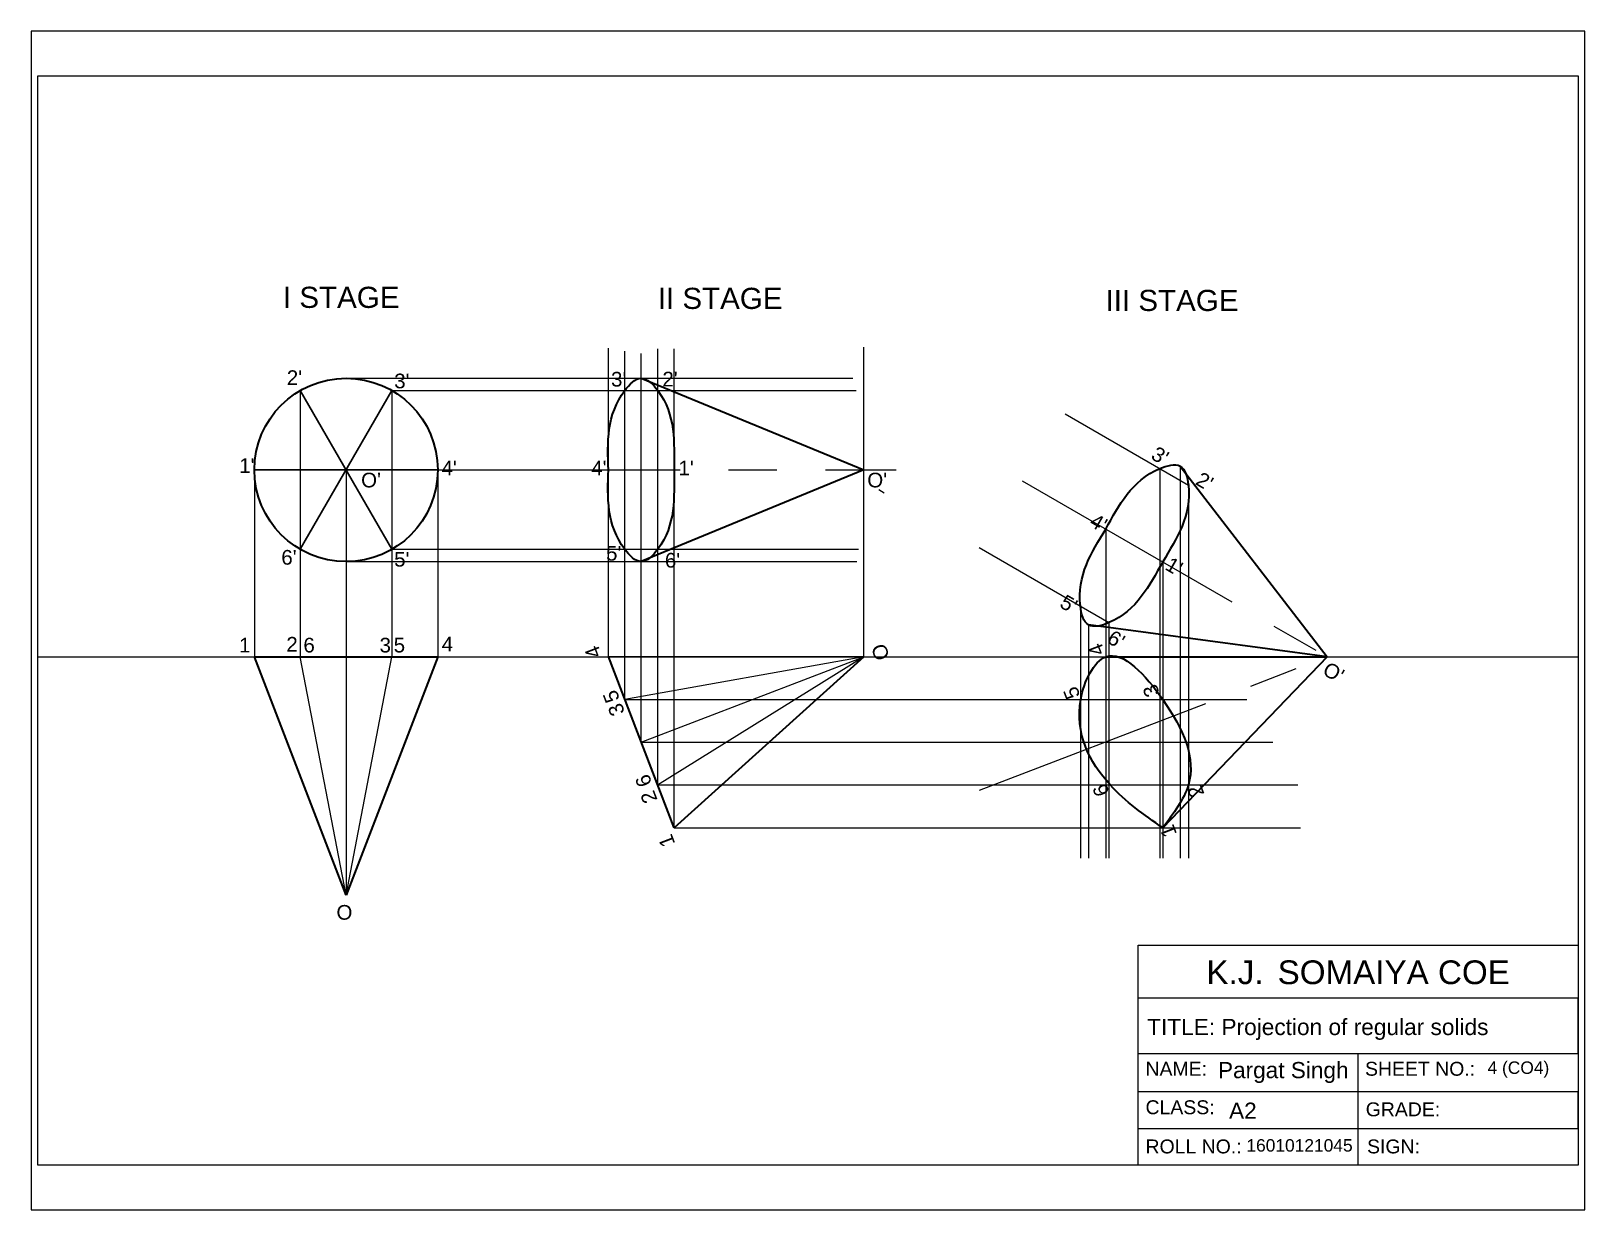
# Paper-space layout 'Layout1' of a CAD drawing. Header units: millimetres. Extents: x 26 to 231, y 20 to 176.
# The model-space entities are those that its viewports show. They can reach past a viewport. Long polylines and large blocks are cut down to what shows.
import ezdxf

# ---------------------------------------------------------------- set-up
doc = ezdxf.new("R2010")
doc.units = ezdxf.units.MM
doc.header["$LTSCALE"] = 0.7
doc.linetypes.add('CENTER', pattern=[50.8, 31.75, -6.35, 6.35, -6.35])
doc.styles.get("Standard").update_dxf_attribs({"font": 'Arial.ttf'})

# ---------------------------------------------------------------- blocks, each defined once
blk = doc.blocks.new('*U4')
at = {"ltscale": 0.7}
blk.add_line((0, 0), (50, 0), dxfattribs=at)
blk = doc.blocks.new('*U5')
at = {"color": 0, "linetype": 'ByBlock', "lineweight": -2, "transparency": 16777216}
for p, rotation in [((283.4, 29.31), 60.00000000000003), ((308.4, 29.31), 120), ((308.4, 72.61), 240), ((283.4, 72.61), 300.0000000000001), ((320.9, 50.96), 180)]:
    blk.add_blockref('*U4', p, dxfattribs=dict(at, rotation=rotation))
blk.add_blockref('*U4', (270.9, 50.96), dxfattribs=at)

msp = doc.modelspace()

# ---------------------------------------------------------------- linework, layer by layer
at = {"color": 4, "ltscale": 0.7}
for p, q in [((367.43, 0), (367.43, 84.2)), ((371.9, -11.62), (371.9, 83.33)), ((376.38, -23.29), (376.38, 82.68)), ((380.9, -34.94), (380.9, 83.98)), ((385.34, -46.63), (385.34, 83.98)), ((437.06, 0), (437.06, 84.42)), ((283.4, 72.61), (283.4, 0)), ((295.9, 75.96), (434.1, 75.96)), ((308.4, 72.61), (308.4, 0)), ((308.4, 72.61), (434.96, 72.61)), ((491.94, 66.25), (525.57, 46.83)), ((270.9, 50.96), (270.9, 0)), ((320.9, 50.96), (320.9, 0)), ((517.78, 51.33), (517.78, -54.95)), ((523.33, 51.99), (523.33, -54.95)), ((525.57, 46.83), (525.57, -54.95)), ((503.09, 34.81), (503.09, -54.95)), ((468.53, 29.77), (503.92, 9.33)), ((295.9, 25.96), (435.16, 25.96)), ((308.4, 29.31), (435.6, 29.31)), ((518.59, 25.86), (518.59, -54.95)), ((496.13, 13.83), (496.13, -54.95)), ((498.35, 8.68), (498.35, -54.95)), ((503.92, 9.33), (503.92, -54.95)), ((295.9, -65), (283.4, 0)), ((295.9, -65), (308.4, 0)), ((371.9, -11.62), (541.55, -11.62)), ((376.38, -23.29), (548.62, -23.29)), ((380.9, -34.94), (555.38, -34.94)), ((385.34, -46.63), (556.13, -46.63))]:
    msp.add_line(p, q, dxfattribs=at)
at = {"lineweight": 35, "ltscale": 0.7}
for p, q in [((376.38, 75.96), (437.06, 50.96)), ((437.06, 50.96), (376.4, 25.96)), ((523.33, 51.99), (563.38, 0)), ((563.38, 0), (498.35, 8.68)), ((270.9, 0), (320.9, 0)), ((295.9, -65), (270.9, 0)), ((320.9, 0), (295.9, -65)), ((385.34, -46.63), (367.42, 0.05)), ((367.42, 0.05), (437.06, 0)), ((437.06, 0), (385.34, -46.63)), ((503.09, 0), (563.38, 0)), ((563.38, 0), (518.59, -46.63))]:
    msp.add_line(p, q, dxfattribs=at)
at = {"linetype": 'CENTER', "ltscale": 0.7}
for p, q in [((295.9, 50.96), (295.9, 0)), ((320.9, 50.96), (445.86, 50.96)), ((480.23, 48.01), (571.01, -4.4)), ((295.9, 0), (295.9, -65)), ((376.38, -23.29), (437.06, 0)), ((468.62, -36.38), (563.38, 0))]:
    msp.add_line(p, q, dxfattribs=at)
at = {"color": 152, "ltscale": 0.7, "true_color": 0x2776bb}
for p, q in [((441.14, 45.58), (442.61, 44.73)), ((437.06, 0), (371.9, -11.62)), ((437.06, 0), (380.86, -34.96))]:
    msp.add_line(p, q, dxfattribs=at)
at = {"color": 2}
msp.add_line((211.85, 0), (631.85, 0), dxfattribs=at)
for p, q in [((631.85, -93.11), (511.85, -93.11)), ((631.85, -108.17), (631.85, -93.11)), ((511.85, -118.6), (511.85, -108.17)), ((511.85, -108.17), (631.85, -108.17)), ((571.85, -138.6), (571.85, -108.17)), ((631.85, -118.6), (511.85, -118.6)), ((631.85, -128.6), (631.85, -118.6)), ((511.85, -138.6), (511.85, -128.6)), ((511.85, -128.6), (631.85, -128.6))]:
    msp.add_line(p, q)
for points in [[(211.85, 158.4), (631.85, 158.4), (631.85, -138.6), (211.85, -138.6)], [(631.85, -138.6), (511.85, -138.6), (511.85, -78.6), (631.85, -78.6)]]:
    msp.add_lwpolyline(points, close=True)
at = {"lineweight": 35, "ltscale": 0.7}
msp.add_circle((295.9, 50.96), 25, dxfattribs=at)
for points in [[(367.43, 50.96), (371.9, 29.31), (376.38, 25.96), (380.9, 29.31), (385.34, 50.96), (380.9, 72.61), (376.38, 75.96), (371.9, 72.61), (367.43, 50.96)], [(503.09, 34.81), (496.13, 13.83), (498.33, 8.69), (503.92, 9.33), (518.59, 25.86), (525.57, 46.83), (523.33, 51.99), (517.78, 51.33), (503.09, 34.81)], [(518.59, -46.63), (525.57, -34.94), (518.59, -11.62), (503.09, 0), (496.23, -11.62), (504.24, -34.94), (518.59, -46.63)]]:
    msp.add_spline(points, degree=3, dxfattribs=at)

# ---------------------------------------------------------------- block references
msp.add_blockref('*U5', (0, 0))

# ---------------------------------------------------------------- texts
at = {"lineweight": 35, "ltscale": 0.7, "char_height": 5.765, "attachment_point": 1}
for s, insert in [('I STAGE', (278.69, 100.91)), ('II STAGE', (380.9, 100.63)), ('III STAGE', (502.99, 100.07))]:
    msp.add_mtext_dynamic_manual_height_columns(s, width=198.2572, gutter_width=28.83, heights=[0], dxfattribs=dict(at, insert=insert))
at = {"ltscale": 0.7, "char_height": 4, "attachment_point": 1}
for s, insert in [("2'", (279.74, 78.12)), ("3'", (309.04, 77.22)), ("3'", (368.16, 77.7)), ("2'", (382.15, 77.73)), ("1'", (266.77, 54.14)), ("4'", (321.93, 53.49)), ("4'", (362.76, 53.46)), ("1'", (386.54, 53.49)), ("O'", (300.01, 50.2)), ("O'", (438.02, 50.2)), ("5'", (366.8, 30.23)), ("6'", (278.25, 29.13)), ("5'", (309.02, 28.6)), ("6'", (382.84, 28.33)), ('1', (266.73, 5.18)), ('2', (279.62, 5.42)), ('6', (284.27, 5.19)), ('3', (305.04, 5.18)), ('5', (308.89, 5.19)), ('4', (321.98, 5.46)), ('O', (293.28, -67.69))]:
    msp.add_mtext_dynamic_manual_height_columns(s, width=41.5477, gutter_width=27.82, heights=[0], dxfattribs=dict(at, insert=insert))
for s, insert, rotation in [("3'", (517.09, 57.61), 330), ("2'", (529.22, 50.64), 330), ("4'", (500.29, 39.32), 330), ("1'", (520.9, 27.45), 330), ("5'", (492.18, 17.18), 330), ("6'", (505.11, 7.51), 330), ('4', (361.93, -0.9), 111), ('O', (440.51, -1.48), 111), ('4', (499.15, -0.25), 111), ("O'", (563.84, -1.13), 330), ('5', (492.43, -12.05), 111), ('3', (514.09, -11.44), 111), ('5', (366.88, -13.02), 111), ('3', (368.26, -16.61), 111), ('6', (375.7, -36), 111), ('2', (377.15, -40.44), 111), ('6', (500.42, -38.58), 111), ('2', (526.28, -38.85), 111), ('1', (518.79, -49.72), 111), ('1', (381.99, -52.38), 111)]:
    msp.add_mtext_dynamic_manual_height_columns(s, width=41.5477, gutter_width=27.82, heights=[0], dxfattribs=dict(at, insert=insert, rotation=rotation))
at = {"attachment_point": 1}
for s, width, gutter_width, insert, char_height in [('\\pxi-3,l4,t4;K.J.^ISOMAIYA COE', 310.7555, 32.37, (524.02, -82.79), 6.4741), ('TITLE: Projection of regular solids', 212.2953, 22.11, (514.34, -98.73), 4.4228), ('NAME: ', 91.021, 18.96, (513.89, -110.45), 3.793), ('Pargat Singh', 65.1713, 22.05, (533.65, -110.5), 4.4093), ('SHEET NO.: ', 91.021, 18.96, (573.74, -110.45), 3.7925), ('4 (CO4)', 50.121, 16.96, (607.14, -110.35), 3.391), ('CLASS: ', 91.021, 18.96, (513.89, -120.94), 3.793), ('A2', 65.1713, 22.05, (536.67, -121.57), 4.409), ('GRADE: ', 91.021, 18.96, (573.93, -121.51), 3.793), ('ROLL NO.: ', 91.021, 18.96, (513.89, -131.63), 3.793), ('16010121045', 50.121, 16.96, (541.39, -131.54), 3.3911), ('SIGN: ', 91.021, 18.96, (574.3, -131.63), 3.793)]:
    msp.add_mtext_dynamic_manual_height_columns(s, width=width, gutter_width=gutter_width, heights=[0], dxfattribs=dict(at, insert=insert, char_height=char_height))

psp = doc.layouts.get("Layout1")

# ---------------------------------------------------------------- viewports
at = {"layer": '0', "lineweight": 35, "ltscale": 0.7}
psp.add_viewport(center=(128.5, 97.5), size=(205.6, 156), view_center_point=(421.86, 9.9), view_height=321.4734, dxfattribs=at)

doc.saveas('drawing.dxf')
